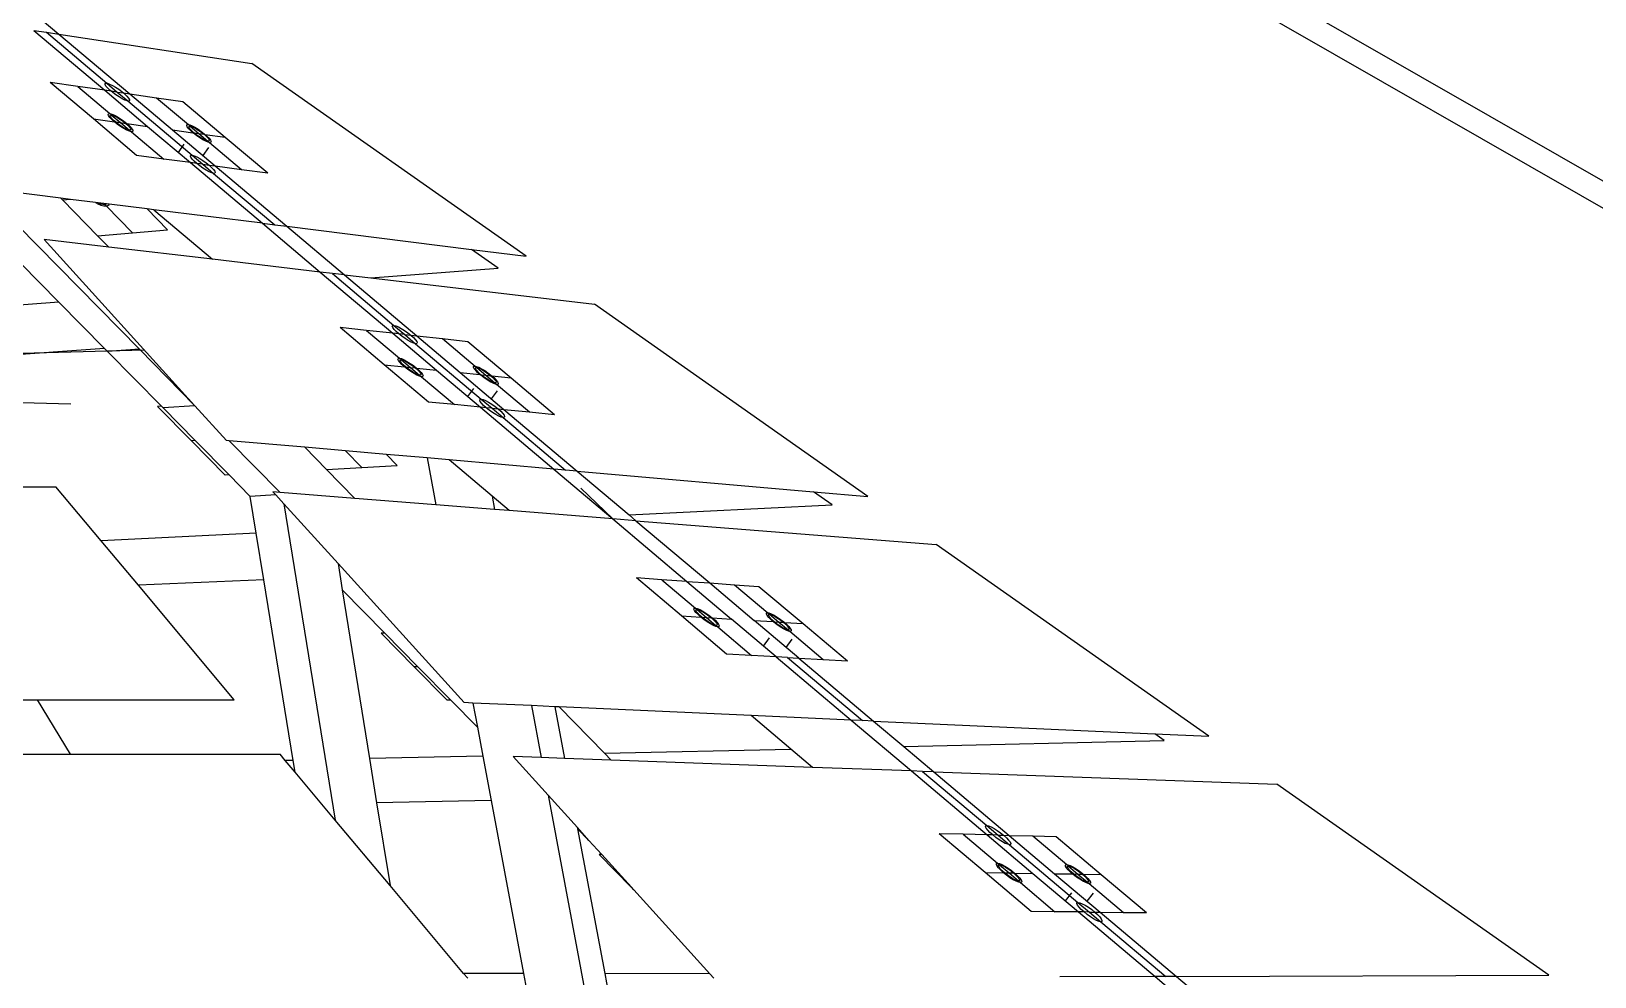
# Model space of a CAD drawing. Extents: x -61 to 68, y -78 to 75.
# Drawn here: x 21.84 to 52.44, y 24.27 to 42.78 of the extents above; entities that cross this region are included whole.
import ezdxf

# ---------------------------------------------------------------- set-up
doc = ezdxf.new("R2010")
doc.units = 0
doc.header["$MEASUREMENT"] = 0
doc.layers.get('0').update_dxf_attribs({"linetype": 'CONTINUOUS'})

msp = doc.modelspace()

# ---------------------------------------------------------------- linework, layer by layer
for p, q in [((53.904, 39.1), (8.501, 65.115)), ((8.428, 64.623), (53.285, 38.926)), ((11.44, 51.943), (22.378, 42.722)), ((12.748, 47.951), (23.953, 36.555)), ((21.887, 42.796), (23.277, 41.623)), ((21.887, 42.796), (22.133, 42.759)), ((22.133, 42.759), (22.378, 42.722)), ((22.133, 42.759), (23.314, 41.763)), ((22.378, 42.722), (23.764, 41.553)), ((22.378, 42.722), (26.158, 42.149)), ((31.525, 38.376), (26.158, 42.149)), ((23.053, 41.063), (22.209, 41.776)), ((22.746, 41.699), (22.209, 41.776)), ((23.277, 41.623), (22.746, 41.699)), ((22.746, 41.699), (23.376, 41.167)), ((23.281, 41.756), (23.297, 41.765)), ((23.282, 41.736), (23.281, 41.756)), ((23.299, 41.706), (23.282, 41.736)), ((23.297, 41.765), (23.314, 41.763)), ((23.332, 41.668), (23.299, 41.706)), ((23.314, 41.763), (23.521, 41.588)), ((23.314, 41.763), (23.327, 41.761)), ((23.327, 41.761), (23.371, 41.745)), ((23.377, 41.625), (23.332, 41.668)), ((23.371, 41.745), (23.425, 41.719)), ((23.401, 41.605), (23.377, 41.625)), ((23.425, 41.719), (23.486, 41.684)), ((23.486, 41.684), (23.549, 41.642)), ((23.549, 41.642), (23.61, 41.597)), ((23.401, 41.605), (23.277, 41.623)), ((23.277, 41.623), (24.115, 40.916)), ((23.521, 41.588), (23.401, 41.605)), ((23.432, 41.579), (23.401, 41.605)), ((23.494, 41.533), (23.432, 41.579)), ((23.557, 41.492), (23.494, 41.533)), ((23.521, 41.588), (23.729, 41.413)), ((23.521, 41.588), (23.642, 41.571)), ((23.617, 41.456), (23.557, 41.492)), ((23.61, 41.597), (23.642, 41.571)), ((23.672, 41.43), (23.617, 41.456)), ((23.642, 41.571), (23.764, 41.553)), ((23.642, 41.571), (23.665, 41.551)), ((23.665, 41.551), (23.711, 41.508)), ((23.715, 41.415), (23.672, 41.43)), ((23.711, 41.508), (23.743, 41.469)), ((23.729, 41.413), (23.715, 41.415)), ((23.746, 41.411), (23.729, 41.413)), ((23.729, 41.413), (24.987, 40.352)), ((23.743, 41.469), (23.76, 41.439)), ((23.761, 41.42), (23.746, 41.411)), ((23.76, 41.439), (23.761, 41.42)), ((23.764, 41.553), (24.287, 41.478)), ((23.764, 41.553), (24.6, 40.849)), ((24.287, 41.478), (24.913, 40.951)), ((24.287, 41.478), (24.805, 41.404)), ((24.805, 41.404), (25.635, 40.705)), ((23.899, 40.348), (23.053, 41.063)), ((23.053, 41.063), (23.464, 41.006)), ((23.343, 41.152), (23.351, 41.165)), ((23.351, 41.127), (23.343, 41.152)), ((23.351, 41.165), (23.376, 41.167)), ((23.375, 41.093), (23.351, 41.127)), ((23.413, 41.052), (23.375, 41.093)), ((23.376, 41.167), (23.411, 41.137)), ((23.376, 41.167), (23.415, 41.156)), ((23.383, 41.125), (23.391, 41.136)), ((23.39, 41.104), (23.383, 41.125)), ((23.41, 41.076), (23.39, 41.104)), ((23.391, 41.136), (23.411, 41.137)), ((23.442, 41.041), (23.41, 41.076)), ((23.411, 41.137), (23.443, 41.129)), ((23.411, 41.137), (23.586, 40.989)), ((23.464, 41.006), (23.413, 41.052)), ((23.415, 41.156), (23.466, 41.134)), ((23.484, 41.003), (23.442, 41.041)), ((23.443, 41.129), (23.486, 41.11)), ((23.466, 41.134), (23.524, 41.103)), ((23.486, 41.11), (23.535, 41.084)), ((23.524, 41.103), (23.587, 41.063)), ((23.535, 41.084), (23.587, 41.051)), ((23.587, 41.063), (23.65, 41.019)), ((23.587, 41.051), (23.64, 41.014)), ((23.64, 41.014), (23.689, 40.975)), ((23.65, 41.019), (23.709, 40.972)), ((23.464, 41.006), (23.484, 41.003)), ((23.522, 40.959), (23.464, 41.006)), ((23.533, 40.964), (23.484, 41.003)), ((23.484, 41.003), (23.586, 40.989)), ((23.586, 40.915), (23.522, 40.959)), ((23.586, 40.927), (23.533, 40.964)), ((23.586, 40.989), (23.689, 40.975)), ((23.586, 40.989), (23.762, 40.841)), ((23.638, 40.894), (23.586, 40.927)), ((23.649, 40.875), (23.586, 40.915)), ((23.687, 40.868), (23.638, 40.894)), ((23.708, 40.844), (23.649, 40.875)), ((23.73, 40.85), (23.687, 40.868)), ((23.689, 40.975), (23.709, 40.972)), ((23.689, 40.975), (23.73, 40.937)), ((23.758, 40.822), (23.708, 40.844)), ((23.709, 40.972), (24.115, 40.916)), ((23.709, 40.972), (23.759, 40.927)), ((23.73, 40.937), (23.763, 40.903)), ((23.762, 40.841), (23.73, 40.85)), ((23.797, 40.811), (23.758, 40.822)), ((23.759, 40.927), (23.798, 40.886)), ((23.782, 40.842), (23.762, 40.841)), ((23.762, 40.841), (23.797, 40.811)), ((23.763, 40.903), (23.783, 40.874)), ((23.789, 40.854), (23.782, 40.842)), ((23.783, 40.874), (23.789, 40.854)), ((23.822, 40.813), (23.797, 40.811)), ((23.797, 40.811), (24.43, 40.277)), ((23.798, 40.886), (23.822, 40.851)), ((23.822, 40.851), (23.83, 40.827)), ((23.83, 40.827), (23.822, 40.813)), ((24.115, 40.916), (24.956, 40.207)), ((24.6, 40.849), (25.001, 40.793)), ((24.6, 40.849), (25.437, 40.142)), ((24.88, 40.932), (24.884, 40.948)), ((24.892, 40.905), (24.88, 40.932)), ((24.884, 40.948), (24.904, 40.953)), ((24.92, 40.869), (24.892, 40.905)), ((24.904, 40.953), (24.913, 40.951)), ((24.913, 40.951), (24.938, 40.946)), ((24.913, 40.951), (24.946, 40.923)), ((24.919, 40.91), (24.926, 40.922)), ((24.926, 40.89), (24.919, 40.91)), ((24.962, 40.827), (24.92, 40.869)), ((24.926, 40.922), (24.946, 40.923)), ((24.946, 40.862), (24.926, 40.89)), ((24.938, 40.946), (24.985, 40.927)), ((24.946, 40.923), (24.978, 40.914)), ((24.946, 40.923), (25.12, 40.777)), ((24.978, 40.828), (24.946, 40.862)), ((25.001, 40.793), (24.962, 40.827)), ((24.978, 40.914), (25.019, 40.897)), ((25.02, 40.791), (24.978, 40.828)), ((24.985, 40.927), (25.042, 40.898)), ((25.014, 40.782), (25.001, 40.793)), ((25.001, 40.793), (25.02, 40.791)), ((25.074, 40.736), (25.014, 40.782)), ((25.019, 40.897), (25.067, 40.87)), ((25.068, 40.752), (25.02, 40.791)), ((25.02, 40.791), (25.12, 40.777)), ((25.042, 40.898), (25.103, 40.861)), ((25.067, 40.87), (25.119, 40.838)), ((25.12, 40.716), (25.068, 40.752)), ((25.136, 40.693), (25.074, 40.736)), ((25.103, 40.861), (25.165, 40.818)), ((25.119, 40.838), (25.171, 40.801)), ((25.12, 40.777), (25.293, 40.63)), ((25.12, 40.777), (25.219, 40.763)), ((25.172, 40.683), (25.12, 40.716)), ((25.165, 40.818), (25.225, 40.772)), ((25.171, 40.801), (25.219, 40.763)), ((25.219, 40.763), (25.238, 40.76)), ((25.219, 40.763), (25.261, 40.726)), ((25.225, 40.772), (25.238, 40.76)), ((25.238, 40.76), (25.635, 40.705)), ((25.238, 40.76), (25.277, 40.726)), ((25.261, 40.726), (25.292, 40.692)), ((25.277, 40.726), (25.319, 40.684)), ((25.635, 40.705), (26.467, 40.005)), ((24.717, 40.408), (24.83, 40.568)), ((25.198, 40.655), (25.136, 40.693)), ((25.22, 40.657), (25.172, 40.683)), ((25.254, 40.626), (25.198, 40.655)), ((25.199, 40.343), (25.312, 40.502)), ((25.262, 40.639), (25.22, 40.657)), ((25.301, 40.608), (25.254, 40.626)), ((25.293, 40.63), (25.262, 40.639)), ((25.292, 40.692), (25.313, 40.664)), ((25.313, 40.632), (25.293, 40.63)), ((25.293, 40.63), (25.327, 40.602)), ((25.327, 40.602), (25.301, 40.608)), ((25.313, 40.664), (25.32, 40.643)), ((25.32, 40.643), (25.313, 40.632)), ((25.319, 40.684), (25.347, 40.649)), ((25.335, 40.6), (25.327, 40.602)), ((25.327, 40.602), (25.955, 40.073)), ((25.355, 40.605), (25.335, 40.6)), ((25.347, 40.649), (25.359, 40.622)), ((25.359, 40.622), (25.355, 40.605)), ((24.43, 40.277), (23.899, 40.348)), ((24.956, 40.207), (24.43, 40.277)), ((24.955, 40.336), (24.963, 40.35)), ((24.963, 40.311), (24.955, 40.336)), ((24.956, 40.207), (26.363, 39.02)), ((25.077, 40.191), (24.956, 40.207)), ((24.963, 40.35), (24.987, 40.352)), ((24.988, 40.277), (24.963, 40.311)), ((24.987, 40.352), (25.026, 40.341)), ((24.987, 40.352), (25.197, 40.174)), ((25.026, 40.236), (24.988, 40.277)), ((25.026, 40.341), (25.076, 40.32)), ((25.077, 40.191), (25.026, 40.236)), ((25.076, 40.32), (25.134, 40.288)), ((25.197, 40.174), (25.077, 40.191)), ((25.135, 40.144), (25.077, 40.191)), ((25.134, 40.288), (25.196, 40.249)), ((25.198, 40.1), (25.135, 40.144)), ((25.196, 40.249), (25.259, 40.205)), ((25.197, 40.174), (25.407, 39.997)), ((25.197, 40.174), (25.317, 40.158)), ((25.261, 40.06), (25.198, 40.1)), ((25.259, 40.205), (25.317, 40.158)), ((25.317, 40.158), (25.368, 40.113)), ((25.317, 40.158), (25.437, 40.142)), ((25.368, 40.113), (25.406, 40.072)), ((25.437, 40.142), (26.84, 38.96)), ((25.437, 40.142), (25.955, 40.073)), ((25.319, 40.029), (25.261, 40.06)), ((25.369, 40.007), (25.319, 40.029)), ((25.407, 39.997), (25.369, 40.007)), ((25.406, 40.072), (25.431, 40.038)), ((25.431, 39.999), (25.407, 39.997)), ((25.407, 39.997), (26.602, 38.99)), ((25.431, 40.038), (25.439, 40.013)), ((25.439, 40.013), (25.431, 39.999)), ((25.955, 40.073), (26.467, 40.005)), ((22.417, 39.512), (21.219, 39.661)), ((22.417, 39.512), (22.454, 39.474)), ((22.608, 39.488), (22.417, 39.512)), ((22.608, 39.488), (22.454, 39.474)), ((23.096, 39.427), (22.608, 39.488)), ((22.454, 39.474), (23.136, 38.777)), ((23.096, 39.427), (23.142, 39.401)), ((23.147, 39.421), (23.096, 39.427)), ((23.142, 39.401), (23.202, 39.376)), ((23.147, 39.421), (23.19, 39.403)), ((23.257, 39.407), (23.147, 39.421)), ((23.19, 39.403), (23.236, 39.391)), ((23.202, 39.376), (23.257, 39.362)), ((23.236, 39.391), (23.275, 39.389)), ((23.257, 39.407), (23.275, 39.389)), ((23.308, 39.401), (23.257, 39.407)), ((23.257, 39.362), (23.303, 39.36)), ((23.275, 39.389), (23.304, 39.397)), ((23.275, 39.389), (23.303, 39.36)), ((23.303, 39.36), (23.338, 39.369)), ((23.303, 39.36), (23.816, 38.835)), ((23.304, 39.397), (23.308, 39.401)), ((23.36, 39.394), (23.308, 39.401)), ((23.338, 39.369), (23.359, 39.39)), ((23.359, 39.39), (23.36, 39.394)), ((24.104, 39.302), (23.36, 39.394)), ((24.502, 38.893), (24.104, 39.302)), ((24.235, 39.285), (24.104, 39.302)), ((24.235, 39.285), (25.382, 38.314)), ((26.363, 39.02), (24.235, 39.285)), ((23.816, 38.835), (24.502, 38.893)), ((26.363, 39.02), (26.602, 38.99)), ((26.363, 39.02), (27.494, 38.065)), ((26.602, 38.99), (26.84, 38.96)), ((26.84, 38.96), (27.967, 38.01)), ((26.84, 38.96), (30.458, 38.509)), ((22.377, 37.476), (21.253, 38.618)), ((25.033, 35.456), (22.09, 38.701)), ((23.357, 38.552), (22.09, 38.701)), ((23.136, 38.777), (23.816, 38.835)), ((23.136, 38.777), (23.357, 38.552)), ((25.382, 38.314), (23.357, 38.552)), ((27.494, 38.065), (25.382, 38.314)), ((30.976, 38.141), (30.458, 38.509)), ((30.458, 38.509), (31.525, 38.376)), ((27.494, 38.065), (28.914, 36.867)), ((27.731, 38.038), (27.494, 38.065)), ((27.967, 38.01), (27.731, 38.038)), ((27.731, 38.038), (28.936, 37.022)), ((27.967, 38.01), (29.383, 36.816)), ((27.967, 38.01), (28.486, 37.949)), ((28.486, 37.949), (30.976, 38.141)), ((28.486, 37.949), (32.864, 37.434)), ((22.377, 37.476), (19.479, 37.252)), ((23.272, 36.568), (22.377, 37.476)), ((38.216, 33.671), (32.864, 37.434)), ((28.747, 36.25), (27.885, 36.979)), ((28.402, 36.923), (27.885, 36.979)), ((28.914, 36.867), (28.402, 36.923)), ((28.402, 36.923), (29.046, 36.379)), ((28.905, 37.004), (28.913, 37.019)), ((28.915, 36.978), (28.905, 37.004)), ((28.913, 37.019), (28.936, 37.022)), ((29.032, 36.854), (28.914, 36.867)), ((28.914, 36.867), (29.77, 36.145)), ((28.941, 36.943), (28.915, 36.978)), ((28.936, 37.022), (28.973, 37.012)), ((28.936, 37.022), (29.149, 36.842)), ((28.98, 36.901), (28.941, 36.943)), ((28.973, 37.012), (29.023, 36.991)), ((29.032, 36.854), (28.98, 36.901)), ((29.023, 36.991), (29.081, 36.96)), ((29.149, 36.842), (29.032, 36.854)), ((29.091, 36.807), (29.032, 36.854)), ((29.081, 36.96), (29.144, 36.921)), ((29.154, 36.763), (29.091, 36.807)), ((29.144, 36.921), (29.207, 36.876)), ((29.149, 36.842), (29.362, 36.662)), ((29.149, 36.842), (29.266, 36.829)), ((29.217, 36.723), (29.154, 36.763)), ((29.207, 36.876), (29.266, 36.829)), ((29.266, 36.829), (29.317, 36.783)), ((29.266, 36.829), (29.383, 36.816)), ((29.317, 36.783), (29.357, 36.741)), ((29.357, 36.741), (29.382, 36.706)), ((29.383, 36.816), (29.886, 36.762)), ((29.383, 36.816), (30.235, 36.097)), ((29.886, 36.762), (30.524, 36.224)), ((29.886, 36.762), (30.384, 36.708)), ((20.158, 36.441), (24.048, 36.542)), ((23.272, 36.568), (20.234, 36.35)), ((23.329, 36.511), (23.272, 36.568)), ((23.953, 36.555), (23.329, 36.511)), ((24.384, 35.439), (23.329, 36.511)), ((23.953, 36.555), (25.033, 35.456)), ((29.275, 36.692), (29.217, 36.723)), ((29.325, 36.671), (29.275, 36.692)), ((29.362, 36.662), (29.325, 36.671)), ((29.385, 36.665), (29.362, 36.662)), ((29.362, 36.662), (30.646, 35.579)), ((29.382, 36.706), (29.392, 36.68)), ((29.392, 36.68), (29.385, 36.665)), ((30.384, 36.708), (31.231, 35.995)), ((29.612, 35.52), (28.747, 36.25)), ((28.747, 36.25), (29.143, 36.21)), ((29.016, 36.361), (29.023, 36.376)), ((29.025, 36.335), (29.016, 36.361)), ((29.023, 36.376), (29.046, 36.379)), ((29.051, 36.299), (29.025, 36.335)), ((29.046, 36.379), (29.082, 36.349)), ((29.046, 36.379), (29.084, 36.37)), ((29.091, 36.256), (29.051, 36.299)), ((29.056, 36.334), (29.062, 36.346)), ((29.065, 36.312), (29.056, 36.334)), ((29.062, 36.346), (29.082, 36.349)), ((29.086, 36.282), (29.065, 36.312)), ((29.082, 36.349), (29.113, 36.341)), ((29.082, 36.349), (29.261, 36.198)), ((29.084, 36.37), (29.134, 36.349)), ((29.119, 36.247), (29.086, 36.282)), ((29.143, 36.21), (29.091, 36.256)), ((29.113, 36.341), (29.155, 36.324)), ((29.162, 36.208), (29.119, 36.247)), ((29.134, 36.349), (29.192, 36.317)), ((29.143, 36.21), (29.162, 36.208)), ((29.202, 36.162), (29.143, 36.21)), ((29.155, 36.324), (29.204, 36.297)), ((29.212, 36.168), (29.162, 36.208)), ((29.162, 36.208), (29.261, 36.198)), ((29.192, 36.317), (29.255, 36.278)), ((29.266, 36.117), (29.202, 36.162)), ((29.204, 36.297), (29.256, 36.264)), ((29.265, 36.131), (29.212, 36.168)), ((29.255, 36.278), (29.319, 36.233)), ((29.256, 36.264), (29.309, 36.227)), ((29.261, 36.198), (29.359, 36.188)), ((29.261, 36.198), (29.44, 36.046)), ((29.318, 36.098), (29.265, 36.131)), ((29.33, 36.078), (29.266, 36.117)), ((29.309, 36.227), (29.359, 36.188)), ((29.319, 36.233), (29.379, 36.185)), ((29.359, 36.188), (29.379, 36.185)), ((29.359, 36.188), (29.402, 36.149)), ((29.379, 36.185), (29.77, 36.145)), ((29.379, 36.185), (29.43, 36.139)), ((29.402, 36.149), (29.435, 36.113)), ((29.43, 36.139), (29.47, 36.096)), ((29.77, 36.145), (30.628, 35.421)), ((30.495, 36.201), (30.497, 36.219)), ((30.509, 36.173), (30.495, 36.201)), ((30.497, 36.219), (30.516, 36.225)), ((30.538, 36.136), (30.509, 36.173)), ((30.516, 36.225), (30.524, 36.224)), ((30.524, 36.224), (30.549, 36.219)), ((30.524, 36.224), (30.558, 36.195)), ((30.534, 36.18), (30.54, 36.193)), ((30.542, 36.158), (30.534, 36.18)), ((30.581, 36.092), (30.538, 36.136)), ((30.54, 36.193), (30.558, 36.195)), ((30.564, 36.129), (30.542, 36.158)), ((30.549, 36.219), (30.596, 36.201)), ((30.558, 36.195), (30.589, 36.187)), ((30.558, 36.195), (30.736, 36.046)), ((30.597, 36.094), (30.564, 36.129)), ((30.589, 36.187), (30.63, 36.17)), ((30.596, 36.201), (30.651, 36.173)), ((30.63, 36.17), (30.678, 36.144)), ((30.651, 36.173), (30.713, 36.136)), ((30.678, 36.144), (30.73, 36.112)), ((30.713, 36.136), (30.776, 36.092)), ((29.367, 36.072), (29.318, 36.098)), ((29.388, 36.046), (29.33, 36.078)), ((29.409, 36.054), (29.367, 36.072)), ((29.438, 36.025), (29.388, 36.046)), ((29.44, 36.046), (29.409, 36.054)), ((29.435, 36.113), (29.457, 36.084)), ((29.476, 36.016), (29.438, 36.025)), ((29.459, 36.049), (29.44, 36.046)), ((29.44, 36.046), (29.476, 36.016)), ((29.457, 36.084), (29.465, 36.062)), ((29.465, 36.062), (29.459, 36.049)), ((29.47, 36.096), (29.496, 36.061)), ((29.499, 36.019), (29.476, 36.016)), ((29.476, 36.016), (30.122, 35.47)), ((29.496, 36.061), (29.506, 36.034)), ((29.506, 36.034), (29.499, 36.019)), ((30.235, 36.097), (30.621, 36.058)), ((30.235, 36.097), (31.091, 35.376)), ((30.621, 36.058), (30.581, 36.092)), ((30.64, 36.056), (30.597, 36.094)), ((30.635, 36.046), (30.621, 36.058)), ((30.621, 36.058), (30.64, 36.056)), ((30.695, 35.999), (30.635, 36.046)), ((30.689, 36.017), (30.64, 36.056)), ((30.64, 36.056), (30.736, 36.046)), ((30.741, 35.98), (30.689, 36.017)), ((30.759, 35.956), (30.695, 35.999)), ((30.73, 36.112), (30.782, 36.075)), ((30.736, 36.046), (30.913, 35.896)), ((30.736, 36.046), (30.831, 36.036)), ((30.793, 35.947), (30.741, 35.98)), ((30.82, 35.919), (30.759, 35.956)), ((30.776, 36.092), (30.836, 36.046)), ((30.782, 36.075), (30.831, 36.036)), ((30.841, 35.921), (30.793, 35.947)), ((30.876, 35.89), (30.82, 35.919)), ((30.831, 36.036), (30.85, 36.034)), ((30.831, 36.036), (30.874, 35.998)), ((30.836, 36.046), (30.85, 36.034)), ((30.882, 35.904), (30.841, 35.921)), ((30.85, 36.034), (31.231, 35.995)), ((30.85, 36.034), (30.89, 35.999)), ((30.874, 35.998), (30.907, 35.963)), ((30.922, 35.872), (30.876, 35.89)), ((30.913, 35.896), (30.882, 35.904)), ((30.89, 35.999), (30.933, 35.956)), ((30.907, 35.963), (30.929, 35.933)), ((30.932, 35.899), (30.913, 35.896)), ((30.913, 35.896), (30.947, 35.868)), ((30.947, 35.868), (30.922, 35.872)), ((30.929, 35.933), (30.937, 35.912)), ((30.937, 35.912), (30.932, 35.899)), ((30.933, 35.956), (30.962, 35.919)), ((30.956, 35.866), (30.947, 35.868)), ((30.947, 35.868), (31.588, 35.328)), ((30.974, 35.872), (30.956, 35.866)), ((30.962, 35.919), (30.976, 35.89)), ((30.976, 35.89), (30.974, 35.872)), ((31.231, 35.995), (32.081, 35.28)), ((20.922, 35.53), (22.612, 35.484)), ((30.122, 35.47), (29.612, 35.52)), ((30.384, 35.627), (30.5, 35.787)), ((30.616, 35.561), (30.623, 35.576)), ((30.626, 35.534), (30.616, 35.561)), ((30.623, 35.576), (30.646, 35.579)), ((30.652, 35.499), (30.626, 35.534)), ((30.646, 35.579), (30.683, 35.57)), ((30.646, 35.579), (30.86, 35.398)), ((30.683, 35.57), (30.732, 35.549)), ((30.732, 35.549), (30.79, 35.518)), ((30.79, 35.518), (30.853, 35.479)), ((30.848, 35.581), (30.964, 35.741)), ((24.384, 35.439), (24.31, 35.435)), ((24.31, 35.435), (24.974, 34.761)), ((24.416, 35.407), (24.384, 35.439)), ((25.041, 35.447), (24.416, 35.407)), ((25.047, 34.766), (24.416, 35.407)), ((25.041, 35.447), (25.033, 35.456)), ((25.656, 34.769), (25.041, 35.447)), ((30.628, 35.421), (30.122, 35.47)), ((30.628, 35.421), (32.065, 34.209)), ((30.744, 35.41), (30.628, 35.421)), ((30.693, 35.456), (30.652, 35.499)), ((30.744, 35.41), (30.693, 35.456)), ((30.86, 35.398), (30.744, 35.41)), ((30.804, 35.362), (30.744, 35.41)), ((30.867, 35.318), (30.804, 35.362)), ((30.853, 35.479), (30.916, 35.434)), ((30.86, 35.398), (31.075, 35.217)), ((30.86, 35.398), (30.976, 35.387)), ((30.93, 35.278), (30.867, 35.318)), ((30.916, 35.434), (30.976, 35.387)), ((30.988, 35.247), (30.93, 35.278)), ((30.976, 35.387), (31.027, 35.341)), ((30.976, 35.387), (31.091, 35.376)), ((31.038, 35.226), (30.988, 35.247)), ((31.027, 35.341), (31.067, 35.298)), ((31.075, 35.217), (31.038, 35.226)), ((31.067, 35.298), (31.094, 35.263)), ((31.097, 35.221), (31.075, 35.217)), ((31.075, 35.217), (32.294, 34.189)), ((31.091, 35.376), (32.523, 34.169)), ((31.091, 35.376), (31.588, 35.328)), ((31.094, 35.263), (31.104, 35.236)), ((31.104, 35.236), (31.097, 35.221)), ((31.588, 35.328), (32.081, 35.28)), ((25.047, 34.766), (24.974, 34.761)), ((24.974, 34.761), (25.634, 34.09)), ((25.708, 34.095), (25.047, 34.766)), ((25.713, 34.764), (25.656, 34.769)), ((25.713, 34.764), (26.709, 33.751)), ((27.193, 34.635), (25.713, 34.764)), ((27.989, 34.565), (27.193, 34.635)), ((27.193, 34.635), (27.617, 34.201)), ((27.989, 34.565), (28.307, 34.24)), ((28.79, 34.495), (27.989, 34.565)), ((28.307, 34.24), (29.001, 34.279)), ((29.001, 34.279), (28.79, 34.495)), ((29.584, 34.426), (28.79, 34.495)), ((29.584, 34.426), (29.756, 33.509)), ((30.02, 34.388), (29.584, 34.426)), ((30.859, 33.677), (30.02, 34.388)), ((32.065, 34.209), (30.02, 34.388)), ((25.708, 34.095), (25.634, 34.09)), ((26.121, 33.675), (25.708, 34.095)), ((27.617, 34.201), (28.307, 34.24)), ((27.617, 34.201), (28.172, 33.635)), ((32.065, 34.209), (33.22, 33.234)), ((32.294, 34.189), (32.065, 34.209)), ((32.523, 34.169), (32.294, 34.189)), ((32.523, 34.169), (33.539, 33.312)), ((32.523, 34.169), (37.15, 33.764)), ((19.435, 33.86), (22.321, 33.86)), ((23.205, 32.805), (22.321, 33.86)), ((26.624, 33.702), (26.121, 33.675)), ((26.238, 32.954), (26.121, 33.675)), ((26.624, 33.702), (26.569, 33.763)), ((26.709, 33.751), (26.569, 33.763)), ((26.78, 33.53), (26.624, 33.702)), ((28.172, 33.635), (26.709, 33.751)), ((31.192, 33.395), (30.859, 33.677)), ((30.859, 33.677), (30.908, 33.418)), ((33.22, 33.234), (32.593, 33.835)), ((37.512, 33.507), (37.15, 33.764)), ((37.15, 33.764), (38.216, 33.671)), ((26.78, 33.53), (27.785, 27.339)), ((27.842, 32.359), (26.78, 33.53)), ((29.756, 33.509), (28.172, 33.635)), ((30.908, 33.418), (29.756, 33.509)), ((31.192, 33.395), (30.908, 33.418)), ((33.22, 33.234), (31.192, 33.395)), ((33.539, 33.312), (37.512, 33.507)), ((33.674, 33.198), (33.22, 33.234)), ((33.22, 33.234), (34.67, 32.011)), ((33.539, 33.312), (33.674, 33.198)), ((33.674, 33.198), (35.12, 31.98)), ((33.674, 33.198), (39.551, 32.732)), ((26.238, 32.954), (23.205, 32.805)), ((23.935, 31.934), (23.205, 32.805)), ((26.387, 32.041), (26.238, 32.954)), ((44.887, 28.98), (39.551, 32.732)), ((30.31, 29.637), (27.842, 32.359)), ((27.842, 32.359), (27.925, 31.843)), ((26.387, 32.041), (23.935, 31.934)), ((25.812, 29.694), (23.935, 31.934)), ((26.963, 28.507), (26.387, 32.041)), ((28.759, 30.997), (27.925, 31.843)), ((27.925, 31.843), (28.459, 28.541)), ((34.564, 31.335), (33.684, 32.079)), ((34.179, 32.044), (33.684, 32.079)), ((34.67, 32.011), (34.179, 32.044)), ((34.179, 32.044), (34.837, 31.489)), ((34.67, 32.011), (35.544, 31.273)), ((34.67, 32.011), (35.12, 31.98)), ((35.12, 31.98), (35.991, 31.245)), ((35.12, 31.98), (35.602, 31.946)), ((35.602, 31.946), (36.08, 31.913)), ((35.602, 31.946), (36.254, 31.397)), ((36.08, 31.913), (36.945, 31.185)), ((35.447, 30.588), (34.564, 31.335)), ((34.564, 31.335), (34.943, 31.311)), ((34.81, 31.468), (34.815, 31.485)), ((34.821, 31.44), (34.81, 31.468)), ((34.815, 31.485), (34.837, 31.489)), ((34.849, 31.403), (34.821, 31.44)), ((34.837, 31.489), (34.873, 31.458)), ((34.837, 31.489), (34.874, 31.481)), ((34.89, 31.359), (34.849, 31.403)), ((34.851, 31.441), (34.855, 31.455)), ((34.86, 31.417), (34.851, 31.441)), ((34.855, 31.455), (34.873, 31.458)), ((34.883, 31.386), (34.86, 31.417)), ((34.873, 31.458), (34.904, 31.451)), ((34.873, 31.458), (35.056, 31.304)), ((34.874, 31.481), (34.923, 31.461)), ((34.918, 31.349), (34.883, 31.386)), ((34.943, 31.311), (34.89, 31.359)), ((34.904, 31.451), (34.945, 31.435)), ((34.962, 31.31), (34.918, 31.349)), ((34.923, 31.461), (34.981, 31.43)), ((34.943, 31.311), (34.962, 31.31)), ((35.004, 31.263), (34.943, 31.311)), ((34.945, 31.435), (34.994, 31.409)), ((35.013, 31.269), (34.962, 31.31)), ((34.962, 31.31), (35.056, 31.304)), ((34.981, 31.43), (35.045, 31.39)), ((34.994, 31.409), (35.047, 31.376)), ((35.068, 31.217), (35.004, 31.263)), ((35.066, 31.231), (35.013, 31.269)), ((35.045, 31.39), (35.109, 31.345)), ((35.047, 31.376), (35.1, 31.338)), ((35.056, 31.304), (35.151, 31.298)), ((35.056, 31.304), (35.24, 31.149)), ((35.119, 31.199), (35.066, 31.231)), ((35.1, 31.338), (35.151, 31.298)), ((35.109, 31.345), (35.169, 31.297)), ((35.151, 31.298), (35.169, 31.297)), ((35.151, 31.298), (35.195, 31.258)), ((35.169, 31.297), (35.544, 31.273)), ((35.169, 31.297), (35.222, 31.249)), ((35.195, 31.258), (35.23, 31.221)), ((35.222, 31.249), (35.264, 31.205)), ((35.23, 31.221), (35.252, 31.19)), ((36.421, 30.533), (35.544, 31.273)), ((35.991, 31.245), (36.361, 31.222)), ((36.865, 30.508), (35.991, 31.245)), ((36.228, 31.371), (36.229, 31.391)), ((36.244, 31.341), (36.228, 31.371)), ((36.229, 31.391), (36.246, 31.398)), ((36.275, 31.302), (36.244, 31.341)), ((36.246, 31.398), (36.254, 31.397)), ((36.254, 31.397), (36.278, 31.393)), ((36.254, 31.397), (36.289, 31.368)), ((36.267, 31.35), (36.271, 31.364)), ((36.277, 31.327), (36.267, 31.35)), ((36.271, 31.364), (36.289, 31.368)), ((36.32, 31.257), (36.275, 31.302)), ((36.3, 31.296), (36.277, 31.327)), ((36.278, 31.393), (36.324, 31.376)), ((36.289, 31.368), (36.319, 31.361)), ((36.289, 31.368), (36.47, 31.215)), ((36.334, 31.26), (36.3, 31.296)), ((36.319, 31.361), (36.359, 31.344)), ((36.361, 31.222), (36.32, 31.257)), ((36.324, 31.376), (36.379, 31.348)), ((36.378, 31.221), (36.334, 31.26)), ((36.359, 31.344), (36.407, 31.319)), ((36.374, 31.21), (36.361, 31.222)), ((36.361, 31.222), (36.378, 31.221)), ((36.428, 31.181), (36.378, 31.221)), ((36.378, 31.221), (36.47, 31.215)), ((36.379, 31.348), (36.441, 31.311)), ((36.407, 31.319), (36.459, 31.286)), ((36.441, 31.311), (36.504, 31.267)), ((36.459, 31.286), (36.512, 31.249)), ((36.504, 31.267), (36.566, 31.22)), ((36.512, 31.249), (36.562, 31.209)), ((36.566, 31.22), (36.579, 31.208)), ((28.759, 30.997), (28.685, 30.994)), ((28.685, 30.994), (29.332, 30.338)), ((29.406, 30.34), (28.759, 30.997)), ((35.132, 31.177), (35.068, 31.217)), ((35.168, 31.173), (35.119, 31.199)), ((35.19, 31.147), (35.132, 31.177)), ((35.209, 31.156), (35.168, 31.173)), ((35.239, 31.126), (35.19, 31.147)), ((35.24, 31.149), (35.209, 31.156)), ((35.276, 31.118), (35.239, 31.126)), ((35.258, 31.153), (35.24, 31.149)), ((35.24, 31.149), (35.276, 31.118)), ((35.252, 31.19), (35.262, 31.167)), ((35.262, 31.167), (35.258, 31.153)), ((35.264, 31.205), (35.292, 31.168)), ((35.298, 31.123), (35.276, 31.118)), ((35.276, 31.118), (35.937, 30.561)), ((35.292, 31.168), (35.303, 31.14)), ((35.303, 31.14), (35.298, 31.123)), ((36.436, 31.163), (36.374, 31.21)), ((36.481, 31.144), (36.428, 31.181)), ((36.499, 31.119), (36.436, 31.163)), ((36.47, 31.215), (36.651, 31.062)), ((36.47, 31.215), (36.562, 31.209)), ((36.533, 31.111), (36.481, 31.144)), ((36.561, 31.082), (36.499, 31.119)), ((36.581, 31.086), (36.533, 31.111)), ((36.617, 31.054), (36.561, 31.082)), ((36.562, 31.209), (36.579, 31.208)), ((36.562, 31.209), (36.606, 31.17)), ((36.579, 31.208), (36.945, 31.185)), ((36.579, 31.208), (36.62, 31.173)), ((36.621, 31.069), (36.581, 31.086)), ((36.606, 31.17), (36.64, 31.134)), ((36.662, 31.037), (36.617, 31.054)), ((36.62, 31.173), (36.665, 31.128)), ((36.651, 31.062), (36.621, 31.069)), ((36.64, 31.134), (36.663, 31.103)), ((36.669, 31.066), (36.651, 31.062)), ((36.651, 31.062), (36.686, 31.033)), ((36.686, 31.033), (36.662, 31.037)), ((36.663, 31.103), (36.673, 31.08)), ((36.665, 31.128), (36.696, 31.089)), ((36.673, 31.08), (36.669, 31.066)), ((36.694, 31.032), (36.686, 31.033)), ((36.686, 31.033), (37.341, 30.482)), ((36.711, 31.04), (36.694, 31.032)), ((36.696, 31.089), (36.712, 31.059)), ((36.712, 31.059), (36.711, 31.04)), ((36.945, 31.185), (37.813, 30.455)), ((36.172, 30.744), (36.291, 30.904)), ((36.616, 30.718), (36.735, 30.878)), ((29.406, 30.34), (29.332, 30.338)), ((29.332, 30.338), (29.976, 29.684)), ((30.05, 29.686), (29.406, 30.34)), ((35.937, 30.561), (35.447, 30.588)), ((36.421, 30.533), (35.937, 30.561)), ((36.421, 30.533), (37.889, 29.295)), ((36.643, 30.521), (36.421, 30.533)), ((36.643, 30.521), (38.108, 29.285)), ((36.643, 30.521), (36.865, 30.508)), ((36.865, 30.508), (38.327, 29.275)), ((36.865, 30.508), (37.341, 30.482)), ((37.341, 30.482), (37.813, 30.455)), ((18.187, 29.695), (21.957, 29.694)), ((22.604, 28.626), (21.957, 29.694)), ((21.957, 29.694), (25.812, 29.694)), ((30.05, 29.686), (29.976, 29.684)), ((30.57, 29.159), (30.05, 29.686)), ((30.482, 29.629), (30.31, 29.637)), ((31.627, 29.578), (30.482, 29.629)), ((30.482, 29.629), (30.57, 29.159)), ((31.627, 29.578), (31.817, 28.56)), ((32.085, 29.557), (31.627, 29.578)), ((32.085, 29.557), (32.274, 28.544)), ((32.17, 29.553), (32.085, 29.557)), ((32.17, 29.553), (33.058, 28.646)), ((35.931, 29.383), (32.17, 29.553)), ((37.889, 29.295), (35.931, 29.383)), ((36.704, 28.729), (35.931, 29.383)), ((30.57, 29.159), (30.676, 28.591)), ((37.889, 29.295), (39.068, 28.3)), ((38.108, 29.285), (37.889, 29.295)), ((38.327, 29.275), (38.108, 29.285)), ((38.327, 29.275), (38.915, 28.78)), ((38.327, 29.275), (43.832, 29.027)), ((38.915, 28.78), (44.017, 28.896)), ((38.915, 28.78), (39.503, 28.284)), ((44.017, 28.896), (43.832, 29.027)), ((43.832, 29.027), (44.887, 28.98)), ((18.8, 28.626), (22.604, 28.626)), ((22.604, 28.626), (26.707, 28.626)), ((26.81, 28.503), (26.707, 28.626)), ((26.963, 28.507), (26.81, 28.503)), ((27.001, 28.275), (26.81, 28.503)), ((27.001, 28.275), (26.963, 28.507)), ((30.676, 28.591), (28.459, 28.541)), ((28.459, 28.541), (28.598, 27.679)), ((30.676, 28.591), (30.84, 27.719)), ((31.955, 27.823), (31.269, 28.58)), ((31.817, 28.56), (31.269, 28.58)), ((32.274, 28.544), (31.817, 28.56)), ((33.19, 28.511), (32.274, 28.544)), ((33.058, 28.646), (36.704, 28.729)), ((33.058, 28.646), (33.19, 28.511)), ((37.129, 28.369), (33.19, 28.511)), ((37.129, 28.369), (36.704, 28.729)), ((27.785, 27.339), (27.001, 28.275)), ((39.068, 28.3), (37.129, 28.369)), ((39.068, 28.3), (40.55, 27.05)), ((39.286, 28.292), (39.068, 28.3)), ((39.503, 28.284), (39.286, 28.292)), ((39.286, 28.292), (40.543, 27.232)), ((39.503, 28.284), (40.979, 27.039)), ((39.503, 28.284), (46.22, 28.043)), ((51.541, 24.301), (46.22, 28.043)), ((30.84, 27.719), (28.598, 27.679)), ((28.598, 27.679), (28.861, 26.055)), ((30.84, 27.719), (31.472, 24.337)), ((31.955, 27.823), (33.925, 17.297)), ((32.527, 27.192), (31.955, 27.823)), ((28.861, 26.055), (27.785, 27.339)), ((32.527, 27.192), (32.532, 27.167)), ((32.755, 26.941), (32.527, 27.192)), ((32.755, 26.941), (32.532, 27.167)), ((32.532, 27.167), (33.062, 24.334)), ((33.004, 26.666), (32.755, 26.941)), ((40.507, 26.312), (39.607, 27.072)), ((40.081, 27.061), (39.607, 27.072)), ((40.55, 27.05), (40.081, 27.061)), ((40.081, 27.061), (40.753, 26.494)), ((40.519, 27.208), (40.523, 27.226)), ((40.532, 27.179), (40.519, 27.208)), ((40.523, 27.226), (40.543, 27.232)), ((40.561, 27.141), (40.532, 27.179)), ((40.543, 27.232), (40.578, 27.225)), ((40.543, 27.232), (40.765, 27.044)), ((40.658, 27.047), (40.55, 27.05)), ((40.55, 27.05), (41.443, 26.296)), ((40.604, 27.096), (40.561, 27.141)), ((40.578, 27.225), (40.626, 27.205)), ((40.658, 27.047), (40.604, 27.096)), ((40.626, 27.205), (40.684, 27.175)), ((40.765, 27.044), (40.658, 27.047)), ((40.719, 26.998), (40.658, 27.047)), ((40.684, 27.175), (40.747, 27.136)), ((40.784, 26.953), (40.719, 26.998)), ((40.747, 27.136), (40.811, 27.09)), ((40.765, 27.044), (40.988, 26.857)), ((40.765, 27.044), (40.872, 27.042)), ((40.847, 26.913), (40.784, 26.953)), ((40.811, 27.09), (40.872, 27.042)), ((40.872, 27.042), (40.926, 26.993)), ((40.872, 27.042), (40.979, 27.039)), ((40.926, 26.993), (40.969, 26.948)), ((40.969, 26.948), (40.998, 26.91)), ((40.979, 27.039), (41.44, 27.028)), ((40.979, 27.039), (41.869, 26.289)), ((41.44, 27.028), (42.106, 26.467)), ((41.44, 27.028), (41.897, 27.017)), ((41.897, 27.017), (42.78, 26.274)), ((32.951, 26.666), (33.581, 26.026)), ((33.004, 26.666), (32.951, 26.666)), ((33.585, 26.026), (33.004, 26.666)), ((40.904, 26.883), (40.847, 26.913)), ((40.952, 26.864), (40.904, 26.883)), ((40.988, 26.857), (40.952, 26.864)), ((41.008, 26.863), (40.988, 26.857)), ((40.988, 26.857), (42.327, 25.727)), ((40.998, 26.91), (41.011, 26.881)), ((41.011, 26.881), (41.008, 26.863)), ((40.729, 26.469), (40.732, 26.488)), ((40.742, 26.439), (40.729, 26.469)), ((40.732, 26.488), (40.753, 26.494)), ((40.771, 26.401), (40.742, 26.439)), ((40.753, 26.494), (40.79, 26.462)), ((40.753, 26.494), (40.788, 26.487)), ((40.77, 26.442), (40.773, 26.457)), ((40.781, 26.417), (40.77, 26.442)), ((40.815, 26.355), (40.771, 26.401)), ((40.773, 26.457), (40.79, 26.462)), ((40.806, 26.384), (40.781, 26.417)), ((40.788, 26.487), (40.837, 26.467)), ((40.79, 26.462), (40.82, 26.456)), ((40.79, 26.462), (40.977, 26.304)), ((40.842, 26.346), (40.806, 26.384)), ((40.869, 26.306), (40.815, 26.355)), ((40.82, 26.456), (40.86, 26.44)), ((40.837, 26.467), (40.895, 26.437)), ((40.887, 26.306), (40.842, 26.346)), ((40.86, 26.44), (40.909, 26.415)), ((40.895, 26.437), (40.959, 26.397)), ((40.909, 26.415), (40.962, 26.382)), ((40.959, 26.397), (41.023, 26.351)), ((40.962, 26.382), (41.016, 26.343)), ((41.016, 26.343), (41.067, 26.303)), ((41.023, 26.351), (41.085, 26.302)), ((42.083, 26.459), (42.098, 26.468)), ((42.084, 26.438), (42.083, 26.459)), ((42.101, 26.406), (42.084, 26.438)), ((42.098, 26.468), (42.106, 26.467)), ((42.134, 26.366), (42.101, 26.406)), ((42.106, 26.467), (42.13, 26.464)), ((42.106, 26.467), (42.142, 26.437)), ((42.123, 26.417), (42.125, 26.432)), ((42.134, 26.393), (42.123, 26.417)), ((42.125, 26.432), (42.142, 26.437)), ((42.13, 26.464), (42.174, 26.448)), ((42.158, 26.361), (42.134, 26.393)), ((42.18, 26.32), (42.134, 26.366)), ((42.142, 26.437), (42.171, 26.431)), ((42.142, 26.437), (42.327, 26.281)), ((42.194, 26.323), (42.158, 26.361)), ((42.171, 26.431), (42.21, 26.416)), ((42.174, 26.448), (42.229, 26.421)), ((42.239, 26.283), (42.194, 26.323)), ((42.21, 26.416), (42.258, 26.39)), ((42.229, 26.421), (42.291, 26.384)), ((42.258, 26.39), (42.31, 26.358)), ((42.291, 26.384), (42.355, 26.34)), ((42.31, 26.358), (42.363, 26.32)), ((42.355, 26.34), (42.417, 26.292)), ((30.3, 24.338), (28.861, 26.055)), ((33.581, 26.026), (33.632, 25.974)), ((33.585, 26.026), (33.581, 26.026)), ((33.632, 25.974), (33.585, 26.026)), ((41.41, 25.549), (40.507, 26.312)), ((40.507, 26.312), (40.869, 26.306)), ((40.869, 26.306), (40.887, 26.306)), ((40.931, 26.257), (40.869, 26.306)), ((40.939, 26.265), (40.887, 26.306)), ((40.887, 26.306), (40.977, 26.304)), ((40.996, 26.211), (40.931, 26.257)), ((40.993, 26.226), (40.939, 26.265)), ((40.977, 26.304), (41.067, 26.303)), ((40.977, 26.304), (41.164, 26.146)), ((41.046, 26.193), (40.993, 26.226)), ((41.06, 26.171), (40.996, 26.211)), ((41.094, 26.168), (41.046, 26.193)), ((41.118, 26.141), (41.06, 26.171)), ((41.067, 26.303), (41.085, 26.302)), ((41.067, 26.303), (41.112, 26.262)), ((41.085, 26.302), (41.443, 26.296)), ((41.085, 26.302), (41.139, 26.253)), ((41.135, 26.152), (41.094, 26.168)), ((41.112, 26.262), (41.149, 26.224)), ((41.166, 26.121), (41.118, 26.141)), ((41.164, 26.146), (41.135, 26.152)), ((41.139, 26.253), (41.183, 26.208)), ((41.149, 26.224), (41.173, 26.191)), ((41.181, 26.151), (41.164, 26.146)), ((41.164, 26.146), (41.202, 26.115)), ((41.202, 26.115), (41.166, 26.121)), ((41.173, 26.191), (41.184, 26.167)), ((41.184, 26.167), (41.181, 26.151)), ((41.183, 26.208), (41.212, 26.169)), ((41.222, 26.121), (41.202, 26.115)), ((41.202, 26.115), (41.876, 25.545)), ((41.212, 26.169), (41.226, 26.139)), ((41.226, 26.139), (41.222, 26.121)), ((41.443, 26.296), (42.339, 25.541)), ((41.869, 26.289), (42.222, 26.283)), ((41.869, 26.289), (42.762, 25.537)), ((42.222, 26.283), (42.18, 26.32)), ((42.236, 26.271), (42.222, 26.283)), ((42.222, 26.283), (42.239, 26.283)), ((42.299, 26.223), (42.236, 26.271)), ((42.29, 26.242), (42.239, 26.283)), ((42.239, 26.283), (42.327, 26.281)), ((42.343, 26.205), (42.29, 26.242)), ((42.363, 26.179), (42.299, 26.223)), ((42.327, 26.281), (42.512, 26.126)), ((42.327, 26.281), (42.414, 26.28)), ((42.396, 26.172), (42.343, 26.205)), ((42.363, 26.32), (42.414, 26.28)), ((42.425, 26.142), (42.363, 26.179)), ((42.443, 26.147), (42.396, 26.172)), ((42.414, 26.28), (42.431, 26.28)), ((42.414, 26.28), (42.459, 26.24)), ((42.417, 26.292), (42.431, 26.28)), ((42.48, 26.114), (42.425, 26.142)), ((42.431, 26.28), (42.78, 26.274)), ((42.431, 26.28), (42.473, 26.243)), ((42.483, 26.131), (42.443, 26.147)), ((42.459, 26.24), (42.495, 26.202)), ((42.473, 26.243), (42.519, 26.197)), ((42.524, 26.098), (42.48, 26.114)), ((42.512, 26.126), (42.483, 26.131)), ((42.495, 26.202), (42.519, 26.17)), ((42.528, 26.131), (42.512, 26.126)), ((42.512, 26.126), (42.547, 26.096)), ((42.519, 26.197), (42.552, 26.157)), ((42.519, 26.17), (42.531, 26.146)), ((42.547, 26.096), (42.524, 26.098)), ((42.531, 26.146), (42.528, 26.131)), ((42.555, 26.095), (42.547, 26.096)), ((42.547, 26.096), (43.216, 25.532)), ((42.552, 26.157), (42.57, 26.125)), ((42.571, 26.104), (42.555, 26.095)), ((42.57, 26.125), (42.571, 26.104)), ((42.78, 26.274), (43.666, 25.528)), ((35.122, 24.331), (33.632, 25.974)), ((42.084, 25.755), (42.206, 25.916)), ((42.304, 25.703), (42.307, 25.721)), ((42.307, 25.721), (42.327, 25.727)), ((42.327, 25.727), (42.362, 25.721)), ((42.327, 25.727), (42.551, 25.539)), ((42.362, 25.721), (42.41, 25.701)), ((42.508, 25.751), (42.63, 25.91)), ((41.876, 25.545), (41.41, 25.549)), ((42.339, 25.541), (41.876, 25.545)), ((42.317, 25.673), (42.304, 25.703)), ((42.347, 25.634), (42.317, 25.673)), ((42.339, 25.541), (43.838, 24.275)), ((42.445, 25.54), (42.339, 25.541)), ((42.39, 25.588), (42.347, 25.634)), ((42.445, 25.54), (42.39, 25.588)), ((42.41, 25.701), (42.467, 25.671)), ((42.551, 25.539), (42.445, 25.54)), ((42.506, 25.491), (42.445, 25.54)), ((42.467, 25.671), (42.53, 25.632)), ((42.571, 25.445), (42.506, 25.491)), ((42.53, 25.632), (42.595, 25.586)), ((42.551, 25.539), (42.775, 25.35)), ((42.551, 25.539), (42.656, 25.538)), ((42.634, 25.406), (42.571, 25.445)), ((42.595, 25.586), (42.656, 25.538)), ((42.692, 25.375), (42.634, 25.406)), ((42.656, 25.538), (42.711, 25.489)), ((42.656, 25.538), (42.762, 25.537)), ((42.711, 25.489), (42.754, 25.443)), ((42.754, 25.443), (42.784, 25.404)), ((42.762, 25.537), (44.256, 24.277)), ((42.762, 25.537), (43.216, 25.532)), ((42.784, 25.404), (42.797, 25.375)), ((43.216, 25.532), (43.666, 25.528)), ((42.74, 25.356), (42.692, 25.375)), ((42.775, 25.35), (42.74, 25.356)), ((42.794, 25.356), (42.775, 25.35)), ((42.775, 25.35), (44.047, 24.276)), ((42.797, 25.375), (42.794, 25.356)), ((31.472, 24.337), (30.3, 24.338)), ((30.38, 24.242), (30.3, 24.338)), ((31.472, 24.337), (31.848, 22.33)), ((35.122, 24.331), (33.062, 24.334)), ((33.062, 24.334), (33.441, 22.309)), ((35.199, 24.246), (35.122, 24.331)), ((43.838, 24.275), (41.973, 24.269)), ((44.047, 24.276), (43.838, 24.275)), ((43.838, 24.275), (45.043, 23.258)), ((44.256, 24.277), (44.047, 24.276)), ((44.256, 24.277), (51.541, 24.301)), ((44.256, 24.277), (45.457, 23.264))]:
    msp.add_line(p, q)

doc.saveas('drawing.dxf')
